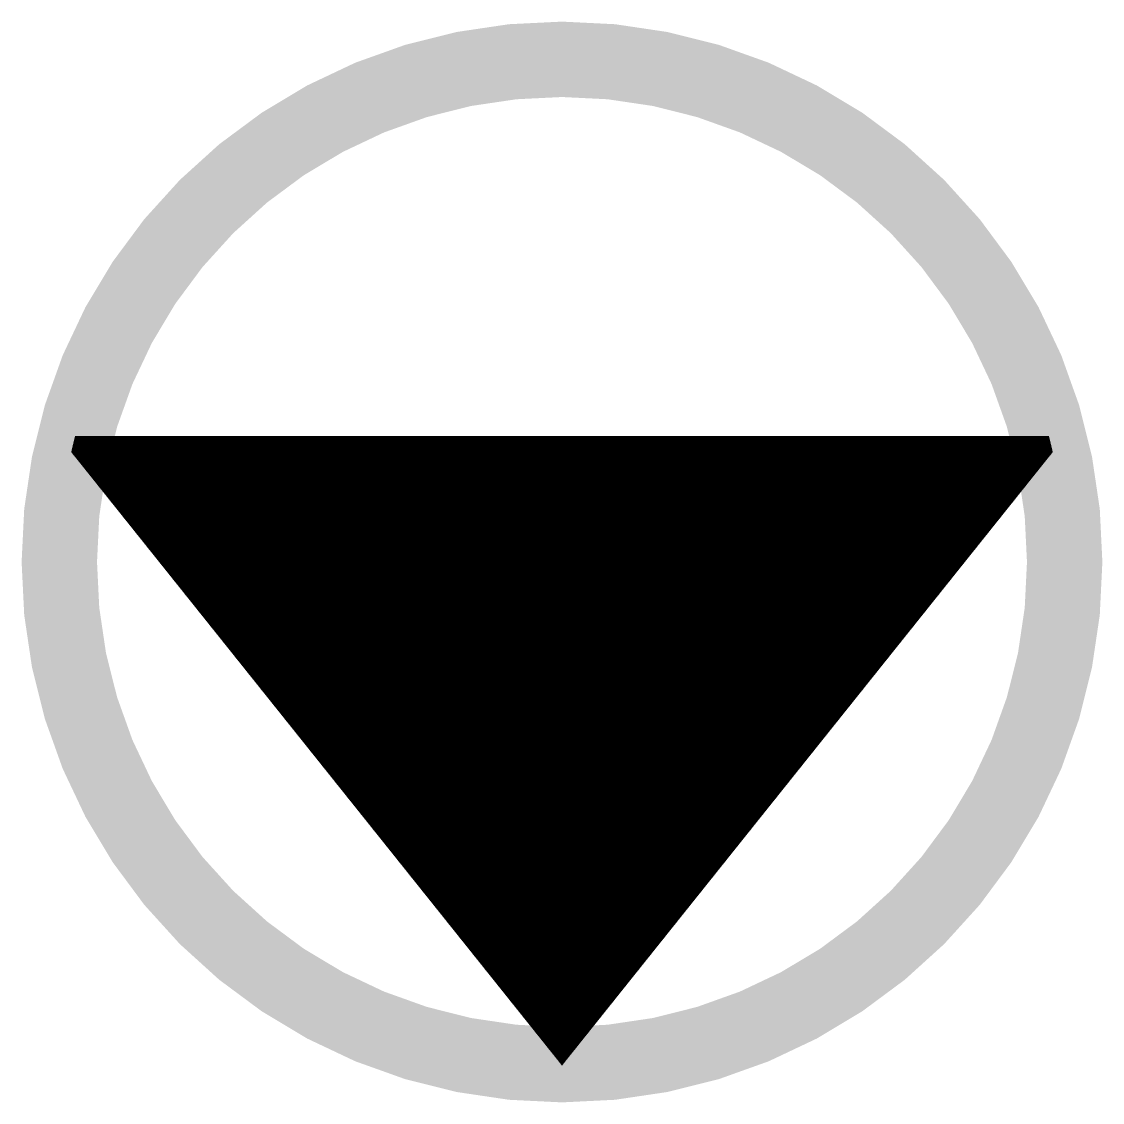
# Model space of a CAD drawing. Extents: x 5.85 to 10.15, y 1.85 to 6.15.
import ezdxf

# ---------------------------------------------------------------- set-up
doc = ezdxf.new("R2010")
doc.units = 0
doc.header["$MEASUREMENT"] = 0
doc.layers.get('0').update_dxf_attribs({"linetype": 'CONTINUOUS'})

msp = doc.modelspace()

# ---------------------------------------------------------------- hatches: boundary and pattern name
h = msp.add_hatch()
h.set_pattern_fill('SFS', color=256, scale=0.01, style=0, pattern_type=2)
h.set_pattern_definition([(0, (6, 2), (0, 0.001), [])])
h.paths.add_polyline_path([(9.9512, 4.439, 0.007842), (9.9365, 4.5), (6.0635, 4.5, 0.007842), (6.0488, 4.439), (8, 2)])

# ---------------------------------------------------------------- linework, layer by layer
at = {"const_width": 0.3}
msp.add_lwpolyline([(8, 2, 1), (8, 6, 1), (8, 2, 1)], format="xyb", dxfattribs=at)

doc.saveas('drawing.dxf')
